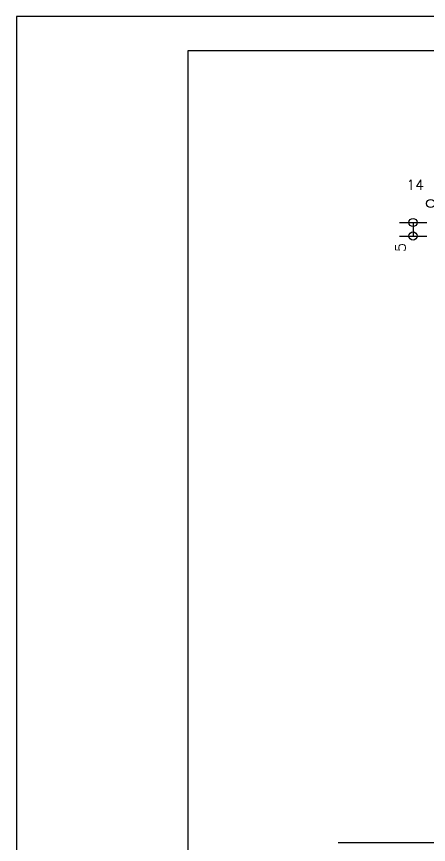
# Model space of a CAD drawing. Extents: x -6702 to 814, y 5971 to 8281.
# Drawn here: x -2035 to -1734, y 7668 to 8272 of the extents above; entities that cross this region are included whole.
import ezdxf

# ---------------------------------------------------------------- set-up
doc = ezdxf.new("R2010")
doc.units = 0
doc.header["$LTSCALE"] = 30
doc.header["$MEASUREMENT"] = 0
doc.layers.get('0').update_dxf_attribs({"color": 1, "linetype": 'CONTINUOUS'})
for name, color, linetype in [('AUXILIAR', 2, 'CONTINUOUS'), ('COTA', 1, 'CONTINUOUS'), ('FOLHA', 7, 'CONTINUOUS'), ('PAREDES', 3, 'CONTINUOUS')]:
    doc.layers.add(name, color=color, linetype=linetype)
doc.styles.add('REGUA60', font='simplex.shx')

msp = doc.modelspace()

# ---------------------------------------------------------------- linework, layer by layer
at = {"layer": 'AUXILIAR', "color": 211, "linetype": 'Continuous', "ltscale": 3.937008}
msp.add_line((-1799.951, 7669.419), (-1096.413, 7669.419), dxfattribs=at)
at = {"layer": 'COTA', "linetype": 'ByBlock'}
for p, q in [((-1755.203, 8121.733), (-1735.203, 8121.733)), ((-1745.203, 8121.733), (-1745.203, 8111.738)), ((-1755.203, 8111.738), (-1735.203, 8111.738))]:
    msp.add_line(p, q, dxfattribs=at)
at = {"layer": 'COTA'}
for centre in [(-1732.532, 8135.493), (-1745.371, 8121.64), (-1745.371, 8111.841)]:
    msp.add_circle(centre, 3, dxfattribs=at)
at = {"layer": 'FOLHA', "color": 1}
for p, q in [((-679.708, 8271.845), (-2034.768, 8271.845)), ((-2034.768, 8271.845), (-2034.768, 7321.69))]:
    msp.add_line(p, q, dxfattribs=at)
at = {"layer": 'FOLHA'}
for p, q in [((-704.708, 8246.845), (-1909.768, 8246.845)), ((-1909.768, 8246.845), (-1909.768, 7346.69))]:
    msp.add_line(p, q, dxfattribs=at)
at = {"layer": 'PAREDES', "color": 211, "linetype": 'Continuous', "ltscale": 3.937008}
msp.add_line((-1799.951, 7669.419), (-1096.413, 7669.419), dxfattribs=at)

# ---------------------------------------------------------------- texts
at = {"color": 2, "linetype": 'ByBlock', "insert": (-1743.754, 8149.137), "char_height": 7.5, "attachment_point": 5, "style": 'REGUA60'}
msp.add_mtext('14', dxfattribs=at)
at = {"color": 2, "linetype": 'ByBlock', "insert": (-1754.498, 8103.398), "char_height": 7.5, "attachment_point": 5, "rotation": 90, "style": 'REGUA60'}
msp.add_mtext('5', dxfattribs=at)

doc.saveas('drawing.dxf')
